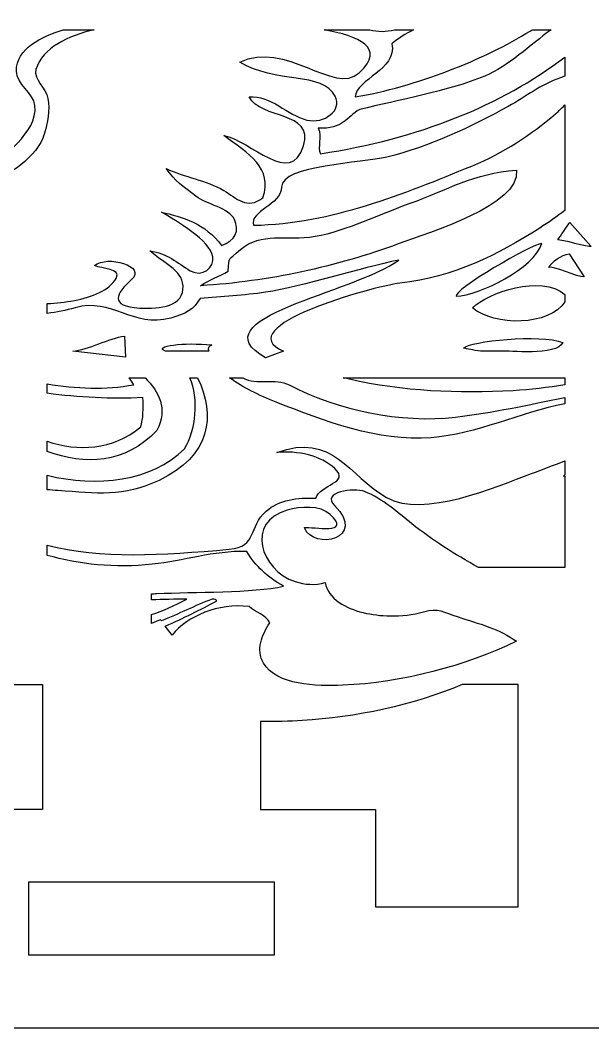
# Model space of a CAD drawing. Header units: centimetres. Extents: x -27 to -18.04, y 3.49 to 9.
# Drawn here: x -22.952 to -21.063, y 3.492 to 6.818 of the extents above; entities that cross this region are included whole.
import ezdxf

# ---------------------------------------------------------------- set-up
doc = ezdxf.new("R2010")
doc.units = ezdxf.units.CM
doc.header["$MEASUREMENT"] = 0
doc.layers.add('layer 1', color=7, linetype='Continuous')

msp = doc.modelspace()

# ---------------------------------------------------------------- linework, layer by layer
at = {"layer": 'layer 1', "color": 250}
for points, knots in [([(-26.99914, 9.00077), (-26.99914, 9.00077), (-25.39013, 9.00077), (-25.39013, 9.00077), (-25.39013, 9.00077), (-25.39013, 9.00077), (-25.39013, 8.57317), (-25.39013, 8.57317), (-25.39013, 8.57317), (-25.39013, 8.57317), (-24.87465, 8.57317), (-24.87465, 8.57317), (-24.87465, 8.57317), (-24.87465, 8.57317), (-24.87465, 8.20638), (-24.87465, 8.20638), (-24.87465, 8.20638), (-24.87465, 8.20638), (-24.08787, 8.20638), (-24.08787, 8.20638), (-24.08787, 8.20638), (-24.08787, 8.20638), (-24.08787, 9.00077), (-24.08787, 9.00077), (-24.08787, 9.00077), (-24.08787, 9.00077), (-22.51874, 9.00077), (-22.51874, 9.00077), (-22.51874, 9.00077), (-22.51874, 9.00077), (-20.94961, 9.00077), (-20.94961, 9.00077), (-20.94961, 9.00077), (-20.94961, 9.00077), (-20.94961, 8.20638), (-20.94961, 8.20638), (-20.94961, 8.20638), (-20.94961, 8.20638), (-20.16283, 8.20638), (-20.16283, 8.20638), (-20.16283, 8.20638), (-20.16283, 8.20638), (-20.16283, 8.57317), (-20.16283, 8.57317), (-20.16283, 8.57317), (-20.16283, 8.57317), (-19.64735, 8.57317), (-19.64735, 8.57317), (-19.64735, 8.57317), (-19.64735, 8.57317), (-19.64735, 9.00077), (-19.64735, 9.00077), (-19.64735, 9.00077), (-19.64735, 9.00077), (-18.03834, 9.00077), (-18.03834, 9.00077), (-18.03834, 9.00077), (-18.03834, 9.00077), (-18.03834, 7.31127), (-18.03834, 7.31127), (-18.03834, 7.31127), (-18.03834, 7.31127), (-18.37393, 7.31127), (-18.37393, 7.31127), (-18.37393, 7.31127), (-18.37393, 7.31127), (-18.37393, 5.17908), (-18.37393, 5.17908), (-18.37393, 5.17908), (-18.37393, 5.17908), (-18.03834, 5.17908), (-18.03834, 5.17908), (-18.03834, 5.17908), (-18.03834, 5.17908), (-18.03834, 3.49208), (-18.03834, 3.49208), (-18.03834, 3.49208), (-18.03834, 3.49208), (-19.64735, 3.49208), (-19.64735, 3.49208), (-19.64735, 3.49208), (-19.64735, 3.49208), (-19.64735, 3.92272), (-19.64735, 3.92272), (-19.64735, 3.92272), (-19.64735, 3.92272), (-20.16283, 3.92272), (-20.16283, 3.92272), (-20.16283, 3.92272), (-20.16283, 3.92272), (-20.16283, 4.21609), (-20.16283, 4.21609), (-20.16283, 4.21609), (-20.16283, 4.21609), (-20.94961, 4.21609), (-20.94961, 4.21609), (-20.94961, 4.21609), (-20.94961, 4.21609), (-20.94961, 3.49208), (-20.94961, 3.49208), (-20.94961, 3.49208), (-20.94961, 3.49208), (-22.51874, 3.49208), (-22.51874, 3.49208), (-22.51874, 3.49208), (-22.51874, 3.49208), (-24.08787, 3.49208), (-24.08787, 3.49208), (-24.08787, 3.49208), (-24.08787, 3.49208), (-24.08787, 4.21609), (-24.08787, 4.21609), (-24.08787, 4.21609), (-24.08787, 4.21609), (-24.87465, 4.21609), (-24.87465, 4.21609), (-24.87465, 4.21609), (-24.87465, 4.21609), (-24.87465, 3.92272), (-24.87465, 3.92272), (-24.87465, 3.92272), (-24.87465, 3.92272), (-25.39013, 3.92272), (-25.39013, 3.92272), (-25.39013, 3.92272), (-25.39013, 3.92272), (-25.39013, 3.49208), (-25.39013, 3.49208), (-25.39013, 3.49208), (-25.39013, 3.49208), (-26.99914, 3.49208), (-26.99914, 3.49208), (-26.99914, 3.49208), (-26.99914, 3.49208), (-26.99914, 5.17908), (-26.99914, 5.17908), (-26.99914, 5.17908), (-26.99914, 5.17908), (-26.66355, 5.17908), (-26.66355, 5.17908), (-26.66355, 5.17908), (-26.66355, 5.17908), (-26.66355, 7.31127), (-26.66355, 7.31127), (-26.66355, 7.31127), (-26.66355, 7.31127), (-26.99914, 7.31127), (-26.99914, 7.31127), (-26.99914, 7.31127), (-26.99914, 7.31127), (-26.99914, 9.00077), (-26.99914, 9.00077)], [0, 0, 0, 0, 0.025641, 0.025641, 0.025641, 0.025641, 0.0512821, 0.0512821, 0.0512821, 0.0512821, 0.0769231, 0.0769231, 0.0769231, 0.0769231, 0.1025641, 0.1025641, 0.1025641, 0.1025641, 0.1282051, 0.1282051, 0.1282051, 0.1282051, 0.1538462, 0.1538462, 0.1538462, 0.1538462, 0.1794872, 0.1794872, 0.1794872, 0.1794872, 0.2051282, 0.2051282, 0.2051282, 0.2051282, 0.2307692, 0.2307692, 0.2307692, 0.2307692, 0.2564103, 0.2564103, 0.2564103, 0.2564103, 0.2820513, 0.2820513, 0.2820513, 0.2820513, 0.3076923, 0.3076923, 0.3076923, 0.3076923, 0.3333333, 0.3333333, 0.3333333, 0.3333333, 0.3589744, 0.3589744, 0.3589744, 0.3589744, 0.3846154, 0.3846154, 0.3846154, 0.3846154, 0.4102564, 0.4102564, 0.4102564, 0.4102564, 0.4358974, 0.4358974, 0.4358974, 0.4358974, 0.4615385, 0.4615385, 0.4615385, 0.4615385, 0.4871795, 0.4871795, 0.4871795, 0.4871795, 0.5128205, 0.5128205, 0.5128205, 0.5128205, 0.5384615, 0.5384615, 0.5384615, 0.5384615, 0.5641026, 0.5641026, 0.5641026, 0.5641026, 0.5897436, 0.5897436, 0.5897436, 0.5897436, 0.6153846, 0.6153846, 0.6153846, 0.6153846, 0.6410256, 0.6410256, 0.6410256, 0.6410256, 0.6666667, 0.6666667, 0.6666667, 0.6666667, 0.6923077, 0.6923077, 0.6923077, 0.6923077, 0.7179487, 0.7179487, 0.7179487, 0.7179487, 0.7435897, 0.7435897, 0.7435897, 0.7435897, 0.7692308, 0.7692308, 0.7692308, 0.7692308, 0.7948718, 0.7948718, 0.7948718, 0.7948718, 0.8205128, 0.8205128, 0.8205128, 0.8205128, 0.8461538, 0.8461538, 0.8461538, 0.8461538, 0.8717949, 0.8717949, 0.8717949, 0.8717949, 0.8974359, 0.8974359, 0.8974359, 0.8974359, 0.9230769, 0.9230769, 0.9230769, 0.9230769, 0.9487179, 0.9487179, 0.9487179, 0.9487179, 1, 1, 1, 1]), ([(-22.70782, 6.78659), (-22.70782, 6.78659), (-22.80979, 6.78659), (-22.80979, 6.78659), (-22.80979, 6.78659), (-22.88159, 6.76294), (-22.96526, 6.72613), (-22.96459, 6.64935), (-22.96459, 6.64935), (-22.96422, 6.60687), (-22.90735, 6.57813), (-22.90337, 6.53641), (-22.90337, 6.53641), (-22.89873, 6.48782), (-22.92505, 6.45121), (-22.96086, 6.41255), (-22.96086, 6.41255), (-23.05267, 6.31343), (-23.16088, 6.29798), (-23.27683, 6.23198), (-23.27683, 6.23198), (-23.49556, 6.10748), (-23.35173, 5.90749), (-23.13903, 5.86497), (-23.13903, 5.86497), (-23.09129, 5.85543), (-23.04111, 5.84873), (-22.99062, 5.84632), (-22.99062, 5.84632), (-22.99062, 5.84632), (-22.99062, 5.88199), (-22.99062, 5.88199), (-22.99062, 5.88199), (-23.10432, 5.88609), (-23.21487, 5.9206), (-23.28129, 5.9818), (-23.28129, 5.9818), (-23.4527, 6.13979), (-23.20949, 6.21337), (-23.07475, 6.26914), (-23.07475, 6.26914), (-22.9891, 6.30458), (-22.89555, 6.36729), (-22.87254, 6.44211), (-22.87254, 6.44211), (-22.86087, 6.48011), (-22.85393, 6.52056), (-22.86041, 6.5596), (-22.86041, 6.5596), (-22.86641, 6.59572), (-22.90924, 6.62196), (-22.89999, 6.65483), (-22.89999, 6.65483), (-22.87942, 6.728), (-22.79245, 6.76649), (-22.70782, 6.78659)], [0, 0, 0, 0, 0.0666667, 0.0666667, 0.0666667, 0.0666667, 0.1333333, 0.1333333, 0.1333333, 0.1333333, 0.2, 0.2, 0.2, 0.2, 0.2666667, 0.2666667, 0.2666667, 0.2666667, 0.3333333, 0.3333333, 0.3333333, 0.3333333, 0.4, 0.4, 0.4, 0.4, 0.4666667, 0.4666667, 0.4666667, 0.4666667, 0.5333333, 0.5333333, 0.5333333, 0.5333333, 0.6, 0.6, 0.6, 0.6, 0.6666667, 0.6666667, 0.6666667, 0.6666667, 0.7333333, 0.7333333, 0.7333333, 0.7333333, 0.8, 0.8, 0.8, 0.8, 0.8666667, 0.8666667, 0.8666667, 0.8666667, 1, 1, 1, 1]), ([(-21.20076, 6.78659), (-21.20076, 6.78659), (-21.26271, 6.78659), (-21.26271, 6.78659), (-21.26271, 6.78659), (-21.26494, 6.78516), (-21.26713, 6.78377), (-21.26927, 6.78242), (-21.26927, 6.78242), (-21.4183, 6.68896), (-21.65036, 6.5975), (-21.8472, 6.56466), (-21.8472, 6.56466), (-21.842, 6.62494), (-21.70956, 6.65295), (-21.72553, 6.74008), (-21.72553, 6.74008), (-21.70582, 6.75877), (-21.67978, 6.77244), (-21.65436, 6.78659), (-21.65436, 6.78659), (-21.65436, 6.78659), (-21.71679, 6.78659), (-21.71679, 6.78659), (-21.71679, 6.78659), (-21.74398, 6.77981), (-21.77321, 6.77922), (-21.79835, 6.78659), (-21.79835, 6.78659), (-21.79835, 6.78659), (-21.9493, 6.78659), (-21.9493, 6.78659), (-21.9493, 6.78659), (-21.83642, 6.76549), (-21.74217, 6.72843), (-21.83334, 6.64428), (-21.83334, 6.64428), (-21.91543, 6.5685), (-22.07948, 6.75447), (-22.22743, 6.67959), (-22.22743, 6.67959), (-22.11027, 6.60702), (-21.95426, 6.64974), (-21.91254, 6.56696), (-21.91254, 6.56696), (-21.8892, 6.52063), (-21.94835, 6.47488), (-22.00637, 6.4886), (-22.00637, 6.4886), (-22.07172, 6.50405), (-22.12342, 6.57173), (-22.197, 6.56466), (-22.197, 6.56466), (-22.15803, 6.48911), (-21.98219, 6.5195), (-22.0172, 6.40349), (-22.0172, 6.40349), (-22.05853, 6.26645), (-22.1923, 6.42188), (-22.28065, 6.43765), (-22.28065, 6.43765), (-22.20023, 6.37912), (-22.11664, 6.32968), (-22.15138, 6.23198), (-22.15138, 6.23198), (-22.20439, 6.19108), (-22.23696, 6.23068), (-22.28065, 6.25617), (-22.28065, 6.25617), (-22.33821, 6.28975), (-22.41026, 6.29989), (-22.47077, 6.32876), (-22.47077, 6.32876), (-22.44121, 6.28612), (-22.41336, 6.26856), (-22.37251, 6.23731), (-22.37251, 6.23731), (-22.33641, 6.2097), (-22.26295, 6.19841), (-22.24542, 6.16063), (-22.24542, 6.16063), (-22.22841, 6.12401), (-22.24007, 6.08973), (-22.28827, 6.07471), (-22.28827, 6.07471), (-22.33961, 6.14646), (-22.41883, 6.16993), (-22.48552, 6.18435), (-22.48552, 6.18435), (-22.43587, 6.15517), (-22.3257, 6.09099), (-22.31651, 6.03746), (-22.31651, 6.03746), (-22.31044, 6.00216), (-22.35146, 5.96789), (-22.39068, 5.99122), (-22.39068, 5.99122), (-22.43384, 6.01688), (-22.46736, 6.04987), (-22.52399, 6.05657), (-22.52399, 6.05657), (-22.4852, 6.01999), (-22.4176, 5.99533), (-22.41465, 5.94149), (-22.41465, 5.94149), (-22.41097, 5.87427), (-22.48839, 5.86384), (-22.5585, 5.86788), (-22.5585, 5.86788), (-22.65918, 5.87369), (-22.63677, 5.91564), (-22.58453, 5.96197), (-22.58453, 5.96197), (-22.53428, 6.00651), (-22.66389, 6.04381), (-22.70651, 6.00817), (-22.70651, 6.00817), (-22.68341, 5.99708), (-22.61744, 5.99975), (-22.63553, 5.96605), (-22.63553, 5.96605), (-22.64634, 5.94589), (-22.66695, 5.93044), (-22.69015, 5.91922), (-22.69015, 5.91922), (-22.74104, 5.89464), (-22.80329, 5.88579), (-22.86312, 5.88267), (-22.86312, 5.88267), (-22.86312, 5.88267), (-22.86312, 5.85031), (-22.86312, 5.85031), (-22.86312, 5.85031), (-22.83161, 5.85407), (-22.80072, 5.86007), (-22.771, 5.8687), (-22.771, 5.8687), (-22.65063, 5.90368), (-22.58009, 5.8006), (-22.45538, 5.83485), (-22.45538, 5.83485), (-22.40706, 5.84811), (-22.37812, 5.86338), (-22.3587, 5.89947), (-22.3587, 5.89947), (-22.2869, 5.90676), (-22.21333, 5.90949), (-22.14221, 5.92017), (-22.14221, 5.92017), (-22.01929, 5.93864), (-21.82777, 6.00108), (-21.70272, 6.02632), (-21.70272, 6.02632), (-21.85165, 5.91728), (-22.37398, 5.83442), (-22.14233, 5.70341), (-22.14233, 5.70341), (-22.14233, 5.70341), (-22.08288, 5.72537), (-22.08288, 5.72537), (-22.08288, 5.72537), (-22.26683, 5.80526), (-21.78964, 5.93941), (-21.69915, 5.9498), (-21.69915, 5.9498), (-21.52133, 5.97024), (-21.37792, 6.04304), (-21.2381, 6.1319), (-21.2381, 6.1319), (-21.20912, 6.15032), (-21.18147, 6.16989), (-21.15502, 6.19044), (-21.15502, 6.19044), (-21.15502, 6.19044), (-21.15502, 6.53885), (-21.15502, 6.53885), (-21.15502, 6.53885), (-21.169, 6.52402), (-21.18007, 6.51294), (-21.18554, 6.5085), (-21.18554, 6.5085), (-21.26979, 6.44018), (-21.35484, 6.38015), (-21.46182, 6.33677), (-21.46182, 6.33677), (-21.68821, 6.24495), (-21.92179, 6.14693), (-22.18181, 6.14124), (-22.18181, 6.14124), (-22.19634, 6.18839), (-22.08963, 6.20794), (-22.08945, 6.26742), (-22.08945, 6.26742), (-22.08922, 6.33981), (-21.82379, 6.34645), (-21.74223, 6.36622), (-21.74223, 6.36622), (-21.6012, 6.40042), (-21.46449, 6.46593), (-21.3423, 6.53324), (-21.3423, 6.53324), (-21.28293, 6.56594), (-21.23569, 6.60511), (-21.16962, 6.62815), (-21.16962, 6.62815), (-21.16475, 6.62985), (-21.15988, 6.6316), (-21.15502, 6.63339), (-21.15502, 6.63339), (-21.15502, 6.63339), (-21.15502, 6.69657), (-21.15502, 6.69657), (-21.15502, 6.69657), (-21.36462, 6.53635), (-21.63802, 6.42689), (-21.96127, 6.37714), (-21.96127, 6.37714), (-21.97237, 6.39965), (-21.95519, 6.43116), (-21.96887, 6.46183), (-21.96887, 6.46183), (-21.88687, 6.45709), (-21.87629, 6.49806), (-21.83199, 6.52332), (-21.83199, 6.52332), (-21.7037, 6.55533), (-21.5421, 6.5831), (-21.4193, 6.63371), (-21.4193, 6.63371), (-21.34307, 6.66512), (-21.26761, 6.73696), (-21.20076, 6.78659)], [0, 0, 0, 0, 0.0169492, 0.0169492, 0.0169492, 0.0169492, 0.0338983, 0.0338983, 0.0338983, 0.0338983, 0.0508475, 0.0508475, 0.0508475, 0.0508475, 0.0677966, 0.0677966, 0.0677966, 0.0677966, 0.0847458, 0.0847458, 0.0847458, 0.0847458, 0.1016949, 0.1016949, 0.1016949, 0.1016949, 0.1186441, 0.1186441, 0.1186441, 0.1186441, 0.1355932, 0.1355932, 0.1355932, 0.1355932, 0.1525424, 0.1525424, 0.1525424, 0.1525424, 0.1694915, 0.1694915, 0.1694915, 0.1694915, 0.1864407, 0.1864407, 0.1864407, 0.1864407, 0.2033898, 0.2033898, 0.2033898, 0.2033898, 0.220339, 0.220339, 0.220339, 0.220339, 0.2372881, 0.2372881, 0.2372881, 0.2372881, 0.2542373, 0.2542373, 0.2542373, 0.2542373, 0.2711864, 0.2711864, 0.2711864, 0.2711864, 0.2881356, 0.2881356, 0.2881356, 0.2881356, 0.3050847, 0.3050847, 0.3050847, 0.3050847, 0.3220339, 0.3220339, 0.3220339, 0.3220339, 0.3389831, 0.3389831, 0.3389831, 0.3389831, 0.3559322, 0.3559322, 0.3559322, 0.3559322, 0.3728814, 0.3728814, 0.3728814, 0.3728814, 0.3898305, 0.3898305, 0.3898305, 0.3898305, 0.4067797, 0.4067797, 0.4067797, 0.4067797, 0.4237288, 0.4237288, 0.4237288, 0.4237288, 0.440678, 0.440678, 0.440678, 0.440678, 0.4576271, 0.4576271, 0.4576271, 0.4576271, 0.4745763, 0.4745763, 0.4745763, 0.4745763, 0.4915254, 0.4915254, 0.4915254, 0.4915254, 0.5084746, 0.5084746, 0.5084746, 0.5084746, 0.5254237, 0.5254237, 0.5254237, 0.5254237, 0.5423729, 0.5423729, 0.5423729, 0.5423729, 0.559322, 0.559322, 0.559322, 0.559322, 0.5762712, 0.5762712, 0.5762712, 0.5762712, 0.5932203, 0.5932203, 0.5932203, 0.5932203, 0.6101695, 0.6101695, 0.6101695, 0.6101695, 0.6271186, 0.6271186, 0.6271186, 0.6271186, 0.6440678, 0.6440678, 0.6440678, 0.6440678, 0.6610169, 0.6610169, 0.6610169, 0.6610169, 0.6779661, 0.6779661, 0.6779661, 0.6779661, 0.6949153, 0.6949153, 0.6949153, 0.6949153, 0.7118644, 0.7118644, 0.7118644, 0.7118644, 0.7288136, 0.7288136, 0.7288136, 0.7288136, 0.7457627, 0.7457627, 0.7457627, 0.7457627, 0.7627119, 0.7627119, 0.7627119, 0.7627119, 0.779661, 0.779661, 0.779661, 0.779661, 0.7966102, 0.7966102, 0.7966102, 0.7966102, 0.8135593, 0.8135593, 0.8135593, 0.8135593, 0.8305085, 0.8305085, 0.8305085, 0.8305085, 0.8474576, 0.8474576, 0.8474576, 0.8474576, 0.8644068, 0.8644068, 0.8644068, 0.8644068, 0.8813559, 0.8813559, 0.8813559, 0.8813559, 0.8983051, 0.8983051, 0.8983051, 0.8983051, 0.9152542, 0.9152542, 0.9152542, 0.9152542, 0.9322034, 0.9322034, 0.9322034, 0.9322034, 0.9491525, 0.9491525, 0.9491525, 0.9491525, 0.9661017, 0.9661017, 0.9661017, 0.9661017, 1, 1, 1, 1]), ([(-21.31488, 6.32271), (-21.4556, 6.31349), (-21.54334, 6.25704), (-21.66535, 6.21417), (-21.66535, 6.21417), (-21.76438, 6.17938), (-21.87351, 6.12295), (-21.97889, 6.10487), (-21.97889, 6.10487), (-22.07657, 6.08811), (-22.1556, 6.12117), (-22.22486, 6.06094), (-22.22486, 6.06094), (-22.26905, 6.02251), (-22.26162, 6.04075), (-22.26544, 5.99002), (-22.26544, 5.99002), (-22.29374, 5.97128), (-22.32954, 5.96162), (-22.35671, 5.94163), (-22.35671, 5.94163), (-22.13088, 5.95551), (-21.91024, 6.00419), (-21.70487, 6.07966), (-21.70487, 6.07966), (-21.60302, 6.11707), (-21.2999, 6.20748), (-21.31488, 6.32271)], [0, 0, 0, 0, 0.125, 0.125, 0.125, 0.125, 0.25, 0.25, 0.25, 0.25, 0.375, 0.375, 0.375, 0.375, 0.5, 0.5, 0.5, 0.5, 0.625, 0.625, 0.625, 0.625, 0.75, 0.75, 0.75, 0.75, 1, 1, 1, 1]), ([(-21.06815, 6.07089), (-21.06815, 6.07089), (-21.13838, 6.15048), (-21.13838, 6.15048), (-21.13838, 6.15048), (-21.14737, 6.14009), (-21.17067, 6.10455), (-21.17802, 6.09285), (-21.17802, 6.09285), (-21.16959, 6.09536), (-21.07512, 6.06723), (-21.06815, 6.07089)], [0, 0, 0, 0, 0.25, 0.25, 0.25, 0.25, 0.5, 0.5, 0.5, 0.5, 1, 1, 1, 1]), ([(-21.23125, 6.08076), (-21.25499, 5.99875), (-21.43694, 5.91028), (-21.51385, 5.90684), (-21.51385, 5.90684), (-21.52624, 5.92592), (-21.26026, 6.08171), (-21.23125, 6.08076)], [0, 0, 0, 0, 0.3333333, 0.3333333, 0.3333333, 0.3333333, 1, 1, 1, 1]), ([(-21.09112, 5.9708), (-21.09112, 5.9708), (-21.14104, 6.04669), (-21.14104, 6.04669), (-21.14104, 6.04669), (-21.16483, 6.04361), (-21.19854, 6.02019), (-21.20843, 6.00212), (-21.20843, 6.00212), (-21.19655, 6.00965), (-21.11299, 5.96873), (-21.09112, 5.9708)], [0, 0, 0, 0, 0.25, 0.25, 0.25, 0.25, 0.5, 0.5, 0.5, 0.5, 1, 1, 1, 1]), ([(-21.15502, 5.88897), (-21.15502, 5.88897), (-21.15502, 5.91241), (-21.15502, 5.91241), (-21.15502, 5.91241), (-21.23381, 5.98011), (-21.40906, 5.91811), (-21.45938, 5.86906), (-21.45938, 5.86906), (-21.38946, 5.80635), (-21.20285, 5.80865), (-21.15502, 5.88897)], [0, 0, 0, 0, 0.25, 0.25, 0.25, 0.25, 0.5, 0.5, 0.5, 0.5, 1, 1, 1, 1]), ([(-22.77873, 5.72537), (-22.77873, 5.72537), (-22.60494, 5.7054), (-22.60494, 5.7054), (-22.60494, 5.7054), (-22.60494, 5.7054), (-22.60798, 5.77524), (-22.60798, 5.77524), (-22.60798, 5.77524), (-22.65595, 5.7694), (-22.72967, 5.72932), (-22.77873, 5.72537)], [0, 0, 0, 0, 0.25, 0.25, 0.25, 0.25, 0.5, 0.5, 0.5, 0.5, 1, 1, 1, 1]), ([(-22.4727, 5.72537), (-22.4727, 5.72537), (-22.32957, 5.72537), (-22.32957, 5.72537), (-22.32957, 5.72537), (-22.33433, 5.73478), (-22.33048, 5.74093), (-22.31995, 5.74615), (-22.31995, 5.74615), (-22.40975, 5.7558), (-22.5162, 5.74221), (-22.4727, 5.72537)], [0, 0, 0, 0, 0.25, 0.25, 0.25, 0.25, 0.5, 0.5, 0.5, 0.5, 1, 1, 1, 1]), ([(-21.43373, 5.72537), (-21.43373, 5.72537), (-21.35859, 5.72537), (-21.35859, 5.72537), (-21.35859, 5.72537), (-21.34871, 5.72851), (-21.18013, 5.70831), (-21.16163, 5.754), (-21.16163, 5.754), (-21.23524, 5.78334), (-21.46825, 5.75844), (-21.4898, 5.73597), (-21.4898, 5.73597), (-21.47778, 5.73374), (-21.45661, 5.72885), (-21.43373, 5.72537)], [0, 0, 0, 0, 0.2, 0.2, 0.2, 0.2, 0.4, 0.4, 0.4, 0.4, 0.6, 0.6, 0.6, 0.6, 1, 1, 1, 1]), ([(-22.53974, 5.63798), (-22.53974, 5.63798), (-22.5939, 5.63798), (-22.5939, 5.63798), (-22.5939, 5.63798), (-22.58762, 5.63117), (-22.58203, 5.62354), (-22.57722, 5.615), (-22.57722, 5.615), (-22.66984, 5.59672), (-22.76843, 5.60219), (-22.86312, 5.61773), (-22.86312, 5.61773), (-22.86312, 5.61773), (-22.86312, 5.58652), (-22.86312, 5.58652), (-22.86312, 5.58652), (-22.75974, 5.57348), (-22.65013, 5.56619), (-22.54681, 5.57266), (-22.54681, 5.57266), (-22.54615, 5.53786), (-22.54516, 5.50279), (-22.55441, 5.47588), (-22.55441, 5.47588), (-22.64923, 5.3974), (-22.76002, 5.39469), (-22.86312, 5.42808), (-22.86312, 5.42808), (-22.86312, 5.42808), (-22.86312, 5.39463), (-22.86312, 5.39463), (-22.86312, 5.39463), (-22.73819, 5.34929), (-22.60692, 5.35288), (-22.50118, 5.46378), (-22.50118, 5.46378), (-22.46329, 5.53629), (-22.49457, 5.59137), (-22.53974, 5.63798)], [0, 0, 0, 0, 0.0909091, 0.0909091, 0.0909091, 0.0909091, 0.1818182, 0.1818182, 0.1818182, 0.1818182, 0.2727273, 0.2727273, 0.2727273, 0.2727273, 0.3636364, 0.3636364, 0.3636364, 0.3636364, 0.4545455, 0.4545455, 0.4545455, 0.4545455, 0.5454545, 0.5454545, 0.5454545, 0.5454545, 0.6363636, 0.6363636, 0.6363636, 0.6363636, 0.7272727, 0.7272727, 0.7272727, 0.7272727, 0.8181818, 0.8181818, 0.8181818, 0.8181818, 1, 1, 1, 1]), ([(-22.36679, 5.63798), (-22.36679, 5.63798), (-22.39217, 5.63798), (-22.39217, 5.63798), (-22.39217, 5.63798), (-22.36124, 5.56683), (-22.37206, 5.46696), (-22.40994, 5.40328), (-22.40994, 5.40328), (-22.51697, 5.29546), (-22.70008, 5.27598), (-22.86312, 5.31581), (-22.86312, 5.31581), (-22.86312, 5.31581), (-22.86312, 5.26803), (-22.86312, 5.26803), (-22.86312, 5.26803), (-22.85124, 5.26732), (-22.83937, 5.26653), (-22.82751, 5.26564), (-22.82751, 5.26564), (-22.69836, 5.25595), (-22.61295, 5.24306), (-22.49375, 5.29917), (-22.49375, 5.29917), (-22.32393, 5.37911), (-22.30596, 5.51387), (-22.36679, 5.63798)], [0, 0, 0, 0, 0.125, 0.125, 0.125, 0.125, 0.25, 0.25, 0.25, 0.25, 0.375, 0.375, 0.375, 0.375, 0.5, 0.5, 0.5, 0.5, 0.625, 0.625, 0.625, 0.625, 0.75, 0.75, 0.75, 0.75, 1, 1, 1, 1]), ([(-22.21701, 5.63798), (-22.21701, 5.63798), (-22.26106, 5.63798), (-22.26106, 5.63798), (-22.26106, 5.63798), (-22.21571, 5.60501), (-22.16546, 5.58041), (-22.10767, 5.55754), (-22.10767, 5.55754), (-21.94914, 5.49477), (-21.7726, 5.42661), (-21.59626, 5.43998), (-21.59626, 5.43998), (-21.44749, 5.45127), (-21.30128, 5.52326), (-21.15502, 5.55211), (-21.15502, 5.55211), (-21.15502, 5.55211), (-21.15502, 5.57323), (-21.15502, 5.57323), (-21.15502, 5.57323), (-21.27425, 5.54825), (-21.39333, 5.52279), (-21.51546, 5.50816), (-21.51546, 5.50816), (-21.69586, 5.48653), (-21.90621, 5.53165), (-22.0641, 5.61435), (-22.0641, 5.61435), (-22.11045, 5.63863), (-22.17226, 5.61174), (-22.21701, 5.63798)], [0, 0, 0, 0, 0.1111111, 0.1111111, 0.1111111, 0.1111111, 0.2222222, 0.2222222, 0.2222222, 0.2222222, 0.3333333, 0.3333333, 0.3333333, 0.3333333, 0.4444444, 0.4444444, 0.4444444, 0.4444444, 0.5555556, 0.5555556, 0.5555556, 0.5555556, 0.6666667, 0.6666667, 0.6666667, 0.6666667, 0.7777778, 0.7777778, 0.7777778, 0.7777778, 1, 1, 1, 1]), ([(-21.15502, 5.63798), (-21.15502, 5.63798), (-21.88631, 5.63798), (-21.88631, 5.63798), (-21.88631, 5.63798), (-21.87932, 5.63626), (-21.87231, 5.6346), (-21.86529, 5.63299), (-21.86529, 5.63299), (-21.69067, 5.59297), (-21.50653, 5.58494), (-21.32594, 5.59506), (-21.32594, 5.59506), (-21.26818, 5.59829), (-21.21139, 5.6057), (-21.15502, 5.61479), (-21.15502, 5.61479), (-21.15502, 5.61479), (-21.15502, 5.63798), (-21.15502, 5.63798)], [0, 0, 0, 0, 0.1666667, 0.1666667, 0.1666667, 0.1666667, 0.3333333, 0.3333333, 0.3333333, 0.3333333, 0.5, 0.5, 0.5, 0.5, 0.6666667, 0.6666667, 0.6666667, 0.6666667, 1, 1, 1, 1]), ([(-21.15502, 5.01145), (-21.15502, 5.01145), (-21.15502, 5.31431), (-21.15502, 5.31431), (-21.15502, 5.31431), (-21.15653, 5.31396), (-21.15802, 5.31366), (-21.15953, 5.31329), (-21.15953, 5.31329), (-21.15803, 5.31474), (-21.15653, 5.31617), (-21.15502, 5.3176), (-21.15502, 5.3176), (-21.15502, 5.3176), (-21.15502, 5.36394), (-21.15502, 5.36394), (-21.15502, 5.36394), (-21.19159, 5.34959), (-21.22836, 5.33536), (-21.26549, 5.32157), (-21.26549, 5.32157), (-21.38154, 5.27847), (-21.62304, 5.17316), (-21.74321, 5.24245), (-21.74321, 5.24245), (-21.86828, 5.31455), (-21.92068, 5.45878), (-22.10575, 5.39119), (-22.10575, 5.39119), (-22.03723, 5.39834), (-21.95974, 5.38067), (-21.91376, 5.33801), (-21.91376, 5.33801), (-21.86252, 5.29045), (-21.96365, 5.28583), (-21.97648, 5.23997), (-21.97648, 5.23997), (-22.03626, 5.2437), (-22.0983, 5.23448), (-22.14018, 5.19779), (-22.14018, 5.19779), (-22.20023, 5.14518), (-22.16768, 5.08033), (-22.2627, 5.07182), (-22.2627, 5.07182), (-22.48524, 5.05189), (-22.68509, 5.03944), (-22.86312, 5.08535), (-22.86312, 5.08535), (-22.86312, 5.08535), (-22.86312, 5.05167), (-22.86312, 5.05167), (-22.86312, 5.05167), (-22.75739, 5.02191), (-22.63992, 5.00902), (-22.51639, 5.02221), (-22.51639, 5.02221), (-22.41248, 5.03331), (-22.31583, 5.06695), (-22.20462, 5.06455), (-22.20462, 5.06455), (-22.17646, 5.01638), (-22.13468, 4.97905), (-22.08293, 4.94961), (-22.08293, 4.94961), (-22.18326, 4.92745), (-22.37892, 4.93145), (-22.50118, 4.92543), (-22.50118, 4.92543), (-22.50706, 4.92514), (-22.51292, 4.92489), (-22.51874, 4.92468), (-22.51874, 4.92468), (-22.51874, 4.92468), (-22.51874, 4.90469), (-22.51874, 4.90469), (-22.51874, 4.90469), (-22.48019, 4.90592), (-22.44139, 4.90715), (-22.40232, 4.90728), (-22.40232, 4.90728), (-22.44356, 4.88561), (-22.4813, 4.86871), (-22.51874, 4.85593), (-22.51874, 4.85593), (-22.51874, 4.85593), (-22.51874, 4.82679), (-22.51874, 4.82679), (-22.51874, 4.82679), (-22.50859, 4.8309), (-22.49859, 4.83508), (-22.4887, 4.83933), (-22.4887, 4.83933), (-22.4887, 4.83933), (-22.48575, 4.83535), (-22.48575, 4.83535), (-22.48575, 4.83535), (-22.42802, 4.85855), (-22.37585, 4.88552), (-22.31869, 4.90728), (-22.31869, 4.90728), (-22.30983, 4.90826), (-22.30514, 4.90594), (-22.30346, 4.90123), (-22.30346, 4.90123), (-22.35691, 4.87259), (-22.41304, 4.84419), (-22.47322, 4.81848), (-22.47322, 4.81848), (-22.47322, 4.81848), (-22.45089, 4.78841), (-22.45089, 4.78841), (-22.45089, 4.78841), (-22.39902, 4.85257), (-22.29937, 4.89346), (-22.197, 4.88308), (-22.197, 4.88308), (-22.17568, 4.86325), (-22.14022, 4.85533), (-22.12858, 4.82864), (-22.12858, 4.82864), (-22.15472, 4.78903), (-22.17536, 4.73971), (-22.14947, 4.69631), (-22.14947, 4.69631), (-22.10518, 4.6221), (-21.9757, 4.61921), (-21.88788, 4.6229), (-21.88788, 4.6229), (-21.69258, 4.6311), (-21.48132, 4.68638), (-21.31488, 4.76815), (-21.31488, 4.76815), (-21.36867, 4.80768), (-21.44065, 4.82717), (-21.50731, 4.84842), (-21.50731, 4.84842), (-21.55613, 4.86397), (-21.5717, 4.87966), (-21.62107, 4.86548), (-21.62107, 4.86548), (-21.65638, 4.85534), (-21.69439, 4.85124), (-21.73183, 4.85185), (-21.73183, 4.85185), (-21.79073, 4.85281), (-21.85453, 4.86517), (-21.90004, 4.8965), (-21.90004, 4.8965), (-21.92454, 4.91337), (-21.94177, 4.93592), (-21.94606, 4.96172), (-21.94606, 4.96172), (-21.9783, 4.9524), (-22.01374, 4.95477), (-22.04501, 4.96516), (-22.04501, 4.96516), (-22.15899, 5.00295), (-22.20953, 5.16155), (-22.07082, 5.20136), (-22.07082, 5.20136), (-22.02888, 5.2134), (-21.96186, 5.21741), (-21.92961, 5.18693), (-21.92961, 5.18693), (-21.85635, 5.11769), (-21.9847, 5.14736), (-22.01451, 5.14319), (-22.01451, 5.14319), (-21.98262, 5.06381), (-21.80605, 5.10964), (-21.91435, 5.21541), (-21.91435, 5.21541), (-21.96169, 5.26163), (-21.85, 5.27601), (-21.8156, 5.26215), (-21.8156, 5.26215), (-21.75496, 5.23771), (-21.70739, 5.19379), (-21.66014, 5.15607), (-21.66014, 5.15607), (-21.59353, 5.10287), (-21.51817, 5.0555), (-21.43976, 5.01145), (-21.43976, 5.01145), (-21.43976, 5.01145), (-21.15502, 5.01145), (-21.15502, 5.01145)], [0, 0, 0, 0, 0.0208333, 0.0208333, 0.0208333, 0.0208333, 0.0416667, 0.0416667, 0.0416667, 0.0416667, 0.0625, 0.0625, 0.0625, 0.0625, 0.0833333, 0.0833333, 0.0833333, 0.0833333, 0.1041667, 0.1041667, 0.1041667, 0.1041667, 0.125, 0.125, 0.125, 0.125, 0.1458333, 0.1458333, 0.1458333, 0.1458333, 0.1666667, 0.1666667, 0.1666667, 0.1666667, 0.1875, 0.1875, 0.1875, 0.1875, 0.2083333, 0.2083333, 0.2083333, 0.2083333, 0.2291667, 0.2291667, 0.2291667, 0.2291667, 0.25, 0.25, 0.25, 0.25, 0.2708333, 0.2708333, 0.2708333, 0.2708333, 0.2916667, 0.2916667, 0.2916667, 0.2916667, 0.3125, 0.3125, 0.3125, 0.3125, 0.3333333, 0.3333333, 0.3333333, 0.3333333, 0.3541667, 0.3541667, 0.3541667, 0.3541667, 0.375, 0.375, 0.375, 0.375, 0.3958333, 0.3958333, 0.3958333, 0.3958333, 0.4166667, 0.4166667, 0.4166667, 0.4166667, 0.4375, 0.4375, 0.4375, 0.4375, 0.4583333, 0.4583333, 0.4583333, 0.4583333, 0.4791667, 0.4791667, 0.4791667, 0.4791667, 0.5, 0.5, 0.5, 0.5, 0.5208333, 0.5208333, 0.5208333, 0.5208333, 0.5416667, 0.5416667, 0.5416667, 0.5416667, 0.5625, 0.5625, 0.5625, 0.5625, 0.5833333, 0.5833333, 0.5833333, 0.5833333, 0.6041667, 0.6041667, 0.6041667, 0.6041667, 0.625, 0.625, 0.625, 0.625, 0.6458333, 0.6458333, 0.6458333, 0.6458333, 0.6666667, 0.6666667, 0.6666667, 0.6666667, 0.6875, 0.6875, 0.6875, 0.6875, 0.7083333, 0.7083333, 0.7083333, 0.7083333, 0.7291667, 0.7291667, 0.7291667, 0.7291667, 0.75, 0.75, 0.75, 0.75, 0.7708333, 0.7708333, 0.7708333, 0.7708333, 0.7916667, 0.7916667, 0.7916667, 0.7916667, 0.8125, 0.8125, 0.8125, 0.8125, 0.8333333, 0.8333333, 0.8333333, 0.8333333, 0.8541667, 0.8541667, 0.8541667, 0.8541667, 0.875, 0.875, 0.875, 0.875, 0.8958333, 0.8958333, 0.8958333, 0.8958333, 0.9166667, 0.9166667, 0.9166667, 0.9166667, 0.9375, 0.9375, 0.9375, 0.9375, 0.9583333, 0.9583333, 0.9583333, 0.9583333, 1, 1, 1, 1]), ([(-22.87808, 4.62506), (-22.87808, 4.62506), (-23.72852, 4.62506), (-23.72852, 4.62506), (-23.72852, 4.62506), (-23.72852, 4.40473), (-23.72852, 4.11106), (-23.72852, 3.89104), (-23.72852, 3.89104), (-23.72852, 3.89104), (-23.25814, 3.89104), (-23.25814, 3.89104), (-23.25814, 3.89104), (-23.25814, 3.89104), (-23.25814, 4.21227), (-23.25814, 4.21227), (-23.25814, 4.21227), (-23.25814, 4.21227), (-22.87808, 4.21227), (-22.87808, 4.21227), (-22.87808, 4.21227), (-22.87808, 4.21227), (-22.87808, 4.62506), (-22.87808, 4.62506)], [0, 0, 0, 0, 0.1428571, 0.1428571, 0.1428571, 0.1428571, 0.2857143, 0.2857143, 0.2857143, 0.2857143, 0.4285714, 0.4285714, 0.4285714, 0.4285714, 0.5714286, 0.5714286, 0.5714286, 0.5714286, 0.7142857, 0.7142857, 0.7142857, 0.7142857, 1, 1, 1, 1]), ([(-22.1594, 4.50333), (-22.10999, 4.50213), (-22.06218, 4.50407), (-22.02194, 4.50638), (-22.02194, 4.50638), (-21.84763, 4.51636), (-21.6534, 4.55699), (-21.49397, 4.62506), (-21.49397, 4.62506), (-21.49397, 4.62506), (-21.30895, 4.62506), (-21.30895, 4.62506), (-21.30895, 4.62506), (-21.30895, 4.40473), (-21.30895, 4.11106), (-21.30895, 3.89104), (-21.30895, 3.89104), (-21.30895, 3.89104), (-21.77934, 3.89104), (-21.77934, 3.89104), (-21.77934, 3.89104), (-21.77934, 3.89104), (-21.77934, 4.21227), (-21.77934, 4.21227), (-21.77934, 4.21227), (-21.77934, 4.21227), (-22.1594, 4.21227), (-22.1594, 4.21227), (-22.1594, 4.21227), (-22.1594, 4.21227), (-22.1594, 4.50333), (-22.1594, 4.50333)], [0, 0, 0, 0, 0.1111111, 0.1111111, 0.1111111, 0.1111111, 0.2222222, 0.2222222, 0.2222222, 0.2222222, 0.3333333, 0.3333333, 0.3333333, 0.3333333, 0.4444444, 0.4444444, 0.4444444, 0.4444444, 0.5555556, 0.5555556, 0.5555556, 0.5555556, 0.6666667, 0.6666667, 0.6666667, 0.6666667, 0.7777778, 0.7777778, 0.7777778, 0.7777778, 1, 1, 1, 1]), ([(-22.9245, 3.97257), (-22.9245, 3.97257), (-22.11298, 3.97257), (-22.11298, 3.97257), (-22.11298, 3.97257), (-22.11298, 3.97257), (-22.11298, 3.73328), (-22.11298, 3.73328), (-22.11298, 3.73328), (-22.11298, 3.73328), (-22.9245, 3.73328), (-22.9245, 3.73328), (-22.9245, 3.73328), (-22.9245, 3.73328), (-22.9245, 3.97257), (-22.9245, 3.97257)], [0, 0, 0, 0, 0.2, 0.2, 0.2, 0.2, 0.4, 0.4, 0.4, 0.4, 0.6, 0.6, 0.6, 0.6, 1, 1, 1, 1])]:
    msp.add_open_spline(points, degree=3, knots=knots, dxfattribs=at)

doc.saveas('drawing.dxf')
